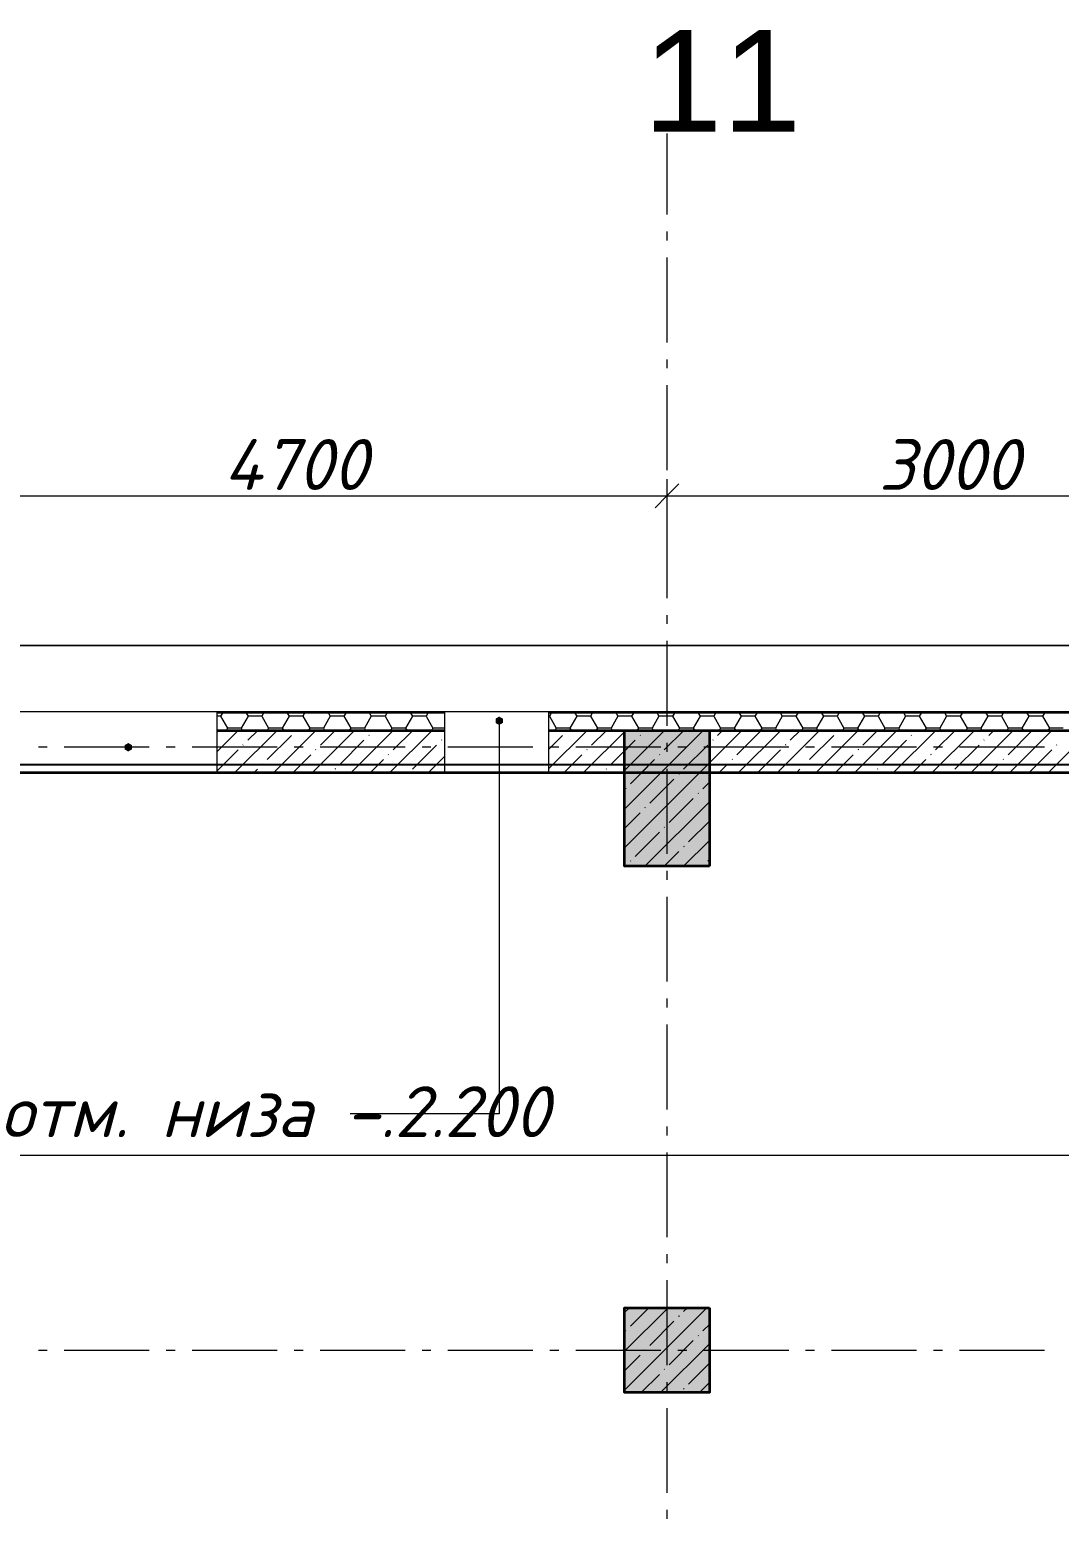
# Model space of a CAD drawing. Header units: millimetres. Extents: x -81576 to 1046824, y -248937 to 691537.
# Drawn here: x 114035 to 120095, y 677778 to 686567 of the extents above; entities that cross this region are included whole.
import ezdxf

# ---------------------------------------------------------------- set-up
doc = ezdxf.new("R2010")
doc.units = ezdxf.units.MM
doc.layers.add('PDF _Геометрия', color=7, linetype='Continuous', true_color=0x1d1d1d)
doc.layers.add('PDF _Сплошная заливка', color=7, linetype='Continuous', true_color=0xffffff)
doc.layers.add('PDF _Текст', color=7, linetype='Continuous')
doc.styles.add('PDF ArialMT', font='arial.ttf')
doc.styles.add('PDF ISOCPEUR Italic', font='isocpeui.ttf')

msp = doc.modelspace()

# ---------------------------------------------------------------- hatches: boundary and pattern name
at = {"layer": 'PDF _Сплошная заливка', "true_color": 0x636466, "transparency": 33554559}
for points in [[(116798.4, 682522.2), (116776.8, 682509.7), (116776.8, 682484.7), (116798.4, 682472.2), (116820.1, 682484.7), (116820.1, 682509.7)], [(114614.8, 682366.5), (114593.2, 682354), (114593.2, 682329), (114614.8, 682316.5), (114636.5, 682329), (114636.5, 682354)], [(116478.5, 682441.1), (116478.5, 682443.1), (116357.3, 682441.1)], [(118036, 681641.1), (118036, 682441.1), (117536, 682441.1), (117536, 681641.1)], [(117536, 678540.8), (118036, 678540.8), (118036, 679040.8), (117536, 679040.8)], [(117536, 678540.8), (118036, 678540.8), (118036, 679040.8), (117536, 679040.8)]]:
    msp.add_hatch(color=251, dxfattribs=at).paths.add_polyline_path(points)

# ---------------------------------------------------------------- linework, layer by layer
msp.add_lwpolyline([(120536, 652191.1), (113350.8, 652191.1), (113350.8, 682240), (120536, 682240)], close=True)
at = {"layer": 'PDF _Геометрия', "color": 7, "lineweight": 9}
for points in [[(117786, 685956.9), (117786, 685479)], [(117786, 685379), (117786, 685326.1)], [(117786, 685226.1), (117786, 684726.1)], [(117786, 684626.1), (117786, 684573.2)], [(117786, 684473.2), (117786, 683973.2)], [(117856, 683892), (117786, 683822), (117716, 683752)], [(117786, 683921), (117786, 683822), (117786, 683702)], [(117786, 683873.2), (117786, 683820.3)], [(97366, 683822), (105286, 683822), (107586, 683822), (109486, 683822), (109686, 683822), (113086, 683822), (117786, 683822), (120786, 683822)], [(117786, 683720.3), (117786, 683220.3)], [(117786, 683120.3), (117786, 683067.4)], [(117786, 682967.4), (117786, 682467.4)], [(116798.4, 682497.2), (116798.4, 680182.8), (116380.4, 680182.8), (115921.5, 680182.8)], [(116478.5, 682443.1), (115136, 682443.1)], [(116478.5, 682441.1), (115136, 682441.1)], [(132485.7, 682443.1), (117089.4, 682443.1)], [(132485.7, 682441.1), (117089.4, 682441.1)], [(117786, 682367.4), (117786, 682314.5)], [(114138.2, 682341.1), (114085.3, 682341.1)], [(114738.2, 682341.1), (114238.2, 682341.1)], [(114891.1, 682341.1), (114838.2, 682341.1)], [(115491.1, 682341.1), (114991.1, 682341.1)], [(115644.1, 682341.1), (115591.1, 682341.1)], [(116244.1, 682341.1), (115744.1, 682341.1)], [(116397, 682341.1), (116344.1, 682341.1)], [(116997, 682341.1), (116497, 682341.1)], [(117149.9, 682341.1), (117097, 682341.1)], [(117749.9, 682341.1), (117249.9, 682341.1)], [(117902.8, 682341.1), (117849.9, 682341.1)], [(118502.8, 682341.1), (118002.8, 682341.1)], [(118655.7, 682341.1), (118602.8, 682341.1)], [(119255.7, 682341.1), (118755.7, 682341.1)], [(119408.6, 682341.1), (119355.7, 682341.1)], [(120008.6, 682341.1), (119508.6, 682341.1)], [(117786, 682214.5), (117786, 681714.5)], [(117786, 681614.5), (117786, 681561.5)], [(117786, 681461.5), (117786, 680961.5)], [(117786, 680861.5), (117786, 680808.6)], [(117786, 680708.6), (117786, 680208.6)], [(117786, 680108.6), (117786, 680055.7)], [(117786, 679955.7), (117786, 679455.7)], [(117786, 679355.7), (117786, 679302.8)], [(117786, 679202.8), (117786, 678702.8)], [(114085.3, 678790.8), (114138.2, 678790.8)], [(114238.2, 678790.8), (114738.2, 678790.8)], [(114838.2, 678790.8), (114891.1, 678790.8)], [(114991.1, 678790.8), (115491.1, 678790.8)], [(115591.1, 678790.8), (115644.1, 678790.8)], [(115744.1, 678790.8), (116244.1, 678790.8)], [(116344.1, 678790.8), (116397, 678790.8)], [(116497, 678790.8), (116997, 678790.8)], [(117097, 678790.8), (117149.9, 678790.8)], [(117249.9, 678790.8), (117749.9, 678790.8)], [(117849.9, 678790.8), (117902.8, 678790.8)], [(118002.8, 678790.8), (118502.8, 678790.8)], [(118602.8, 678790.8), (118655.7, 678790.8)], [(118755.7, 678790.8), (119255.7, 678790.8)], [(119355.7, 678790.8), (119408.6, 678790.8)], [(119508.6, 678790.8), (120008.6, 678790.8)], [(117786, 678602.8), (117786, 678549.9)], [(117786, 678449.9), (117786, 677949.9)], [(117786, 677849.9), (117786, 677797)]]:
    msp.add_lwpolyline(points, dxfattribs=at)
for points in [[(201544, 682941.1), (96896, 682941.1), (96896, 651568.6), (96896, 682941.1)], [(115136, 682191.1), (113936, 682191.1), (113936, 682551.1), (115136, 682551.1)], [(117089.4, 682191.1), (116478.5, 682191.1), (116478.5, 682551.1), (117089.4, 682551.1)]]:
    msp.add_lwpolyline(points, close=True, dxfattribs=at)
at = {"layer": 'PDF _Геометрия', "color": 7, "lineweight": 13}
for points in [[(97276, 669786.1), (97276, 682551.1), (97386, 682551.1), (201086, 682551.1), (201196, 682551.1), (201196, 637747.2)], [(116478.5, 682543.1), (115136, 682543.1)], [(132485.7, 682543.1), (117089.4, 682543.1)]]:
    msp.add_lwpolyline(points, dxfattribs=at)
at = {"layer": 'PDF _Геометрия', "lineweight": 9}
for points in [[(115169.4, 682543.1), (115158.5, 682524.4)], [(115309, 682543.1), (115319.8, 682524.3)], [(115411.3, 682543.1), (115400.5, 682524.4)], [(115550.9, 682543.1), (115561.8, 682524.3)], [(115653.2, 682543.1), (115642.4, 682524.4)], [(115792.8, 682543.1), (115803.7, 682524.3)], [(115895.2, 682543.1), (115884.3, 682524.4)], [(116034.8, 682543.1), (116045.6, 682524.3)], [(116137.1, 682543.1), (116126.3, 682524.4)], [(116276.7, 682543.1), (116287.6, 682524.3)], [(116379.1, 682543.1), (116368.2, 682524.4)], [(117104.9, 682543.1), (117094, 682524.4)], [(117244.5, 682543.1), (117255.3, 682524.3)], [(117346.8, 682543.1), (117336, 682524.4)], [(117486.4, 682543.1), (117497.2, 682524.3)], [(117588.7, 682543.1), (117577.9, 682524.4)], [(117728.3, 682543.1), (117739.2, 682524.3)], [(117830.7, 682543.1), (117819.8, 682524.4)], [(117970.3, 682543.1), (117981.1, 682524.3)], [(118072.6, 682543.1), (118061.8, 682524.4)], [(118212.2, 682543.1), (118223, 682524.3)], [(118314.5, 682543.1), (118303.7, 682524.4)], [(118454.1, 682543.1), (118465, 682524.3)], [(118556.5, 682543.1), (118545.6, 682524.4)], [(118696.1, 682543.1), (118706.9, 682524.3)], [(118798.4, 682543.1), (118787.6, 682524.4)], [(118938, 682543.1), (118948.8, 682524.3)], [(119040.3, 682543.1), (119029.5, 682524.4)], [(119179.9, 682543.1), (119190.8, 682524.3)], [(119282.3, 682543.1), (119271.4, 682524.4)], [(119421.9, 682543.1), (119432.7, 682524.3)], [(119524.2, 682543.1), (119513.4, 682524.4)], [(119663.8, 682543.1), (119674.6, 682524.3)], [(119766.1, 682543.1), (119755.3, 682524.4)], [(119905.7, 682543.1), (119916.6, 682524.3)], [(120008.1, 682543.1), (119997.2, 682524.4)], [(115158.5, 682524.3), (115136, 682524.3)], [(115158.5, 682524.3), (115198.8, 682454.5)], [(115198.9, 682454.5), (115192.3, 682443.1)], [(115279.5, 682454.5), (115198.9, 682454.5)], [(115319.8, 682524.4), (115279.5, 682454.5)], [(115279.5, 682454.5), (115286.1, 682443.1)], [(115400.5, 682524.3), (115319.8, 682524.3)], [(115400.5, 682524.3), (115440.8, 682454.5)], [(115440.8, 682454.5), (115434.2, 682443.1)], [(115521.4, 682454.5), (115440.8, 682454.5)], [(115561.8, 682524.4), (115521.4, 682454.5)], [(115521.4, 682454.5), (115528, 682443.1)], [(115642.4, 682524.3), (115561.8, 682524.3)], [(115642.4, 682524.3), (115682.7, 682454.5)], [(115682.7, 682454.5), (115676.2, 682443.1)], [(115763.4, 682454.5), (115682.7, 682454.5)], [(115803.7, 682524.4), (115763.4, 682454.5)], [(115763.4, 682454.5), (115769.9, 682443.1)], [(115884.3, 682524.3), (115803.7, 682524.3)], [(115884.3, 682524.3), (115924.7, 682454.5)], [(115924.7, 682454.5), (115918.1, 682443.1)], [(116005.3, 682454.5), (115924.7, 682454.5)], [(116045.6, 682524.4), (116005.3, 682454.5)], [(116005.3, 682454.5), (116011.9, 682443.1)], [(116126.3, 682524.3), (116045.6, 682524.3)], [(116126.3, 682524.3), (116166.6, 682454.5)], [(116166.6, 682454.5), (116160, 682443.1)], [(116247.2, 682454.5), (116166.6, 682454.5)], [(116247.2, 682454.5), (116253.8, 682443.1)], [(116287.6, 682524.4), (116247.3, 682454.5)], [(116368.2, 682524.3), (116287.6, 682524.3)], [(116368.2, 682524.3), (116408.5, 682454.5)], [(116408.5, 682454.5), (116402, 682443.1)], [(116478.5, 682454.5), (116408.5, 682454.5)], [(117094, 682524.3), (117089.4, 682524.3)], [(117094, 682524.3), (117134.3, 682454.5)], [(117134.3, 682454.5), (117127.8, 682443.1)], [(117215, 682454.5), (117134.3, 682454.5)], [(117255.3, 682524.4), (117215, 682454.5)], [(117215, 682454.5), (117221.6, 682443.1)], [(117336, 682524.3), (117255.3, 682524.3)], [(117335.9, 682524.3), (117376.3, 682454.5)], [(117376.3, 682454.5), (117369.7, 682443.1)], [(117456.9, 682454.5), (117376.3, 682454.5)], [(117497.2, 682524.4), (117456.9, 682454.5)], [(117456.9, 682454.5), (117463.5, 682443.1)], [(117577.9, 682524.3), (117497.2, 682524.3)], [(117577.9, 682524.3), (117618.2, 682454.5)], [(117618.2, 682454.5), (117611.6, 682443.1)], [(117698.9, 682454.5), (117618.2, 682454.5)], [(117698.8, 682454.5), (117705.4, 682443.1)], [(117739.2, 682524.4), (117698.9, 682454.5)], [(117819.8, 682524.3), (117739.2, 682524.3)], [(117819.8, 682524.3), (117860.1, 682454.5)], [(117860.2, 682454.5), (117853.6, 682443.1)], [(117940.8, 682454.5), (117860.1, 682454.5)], [(117981.1, 682524.4), (117940.8, 682454.5)], [(117940.8, 682454.5), (117947.4, 682443.1)], [(118061.8, 682524.3), (117981.1, 682524.3)], [(118061.7, 682524.3), (118102.1, 682454.5)], [(118102.1, 682454.5), (118095.5, 682443.1)], [(118182.7, 682454.5), (118102.1, 682454.5)], [(118223.1, 682524.4), (118182.7, 682454.5)], [(118182.7, 682454.5), (118189.3, 682443.1)], [(118303.7, 682524.3), (118223, 682524.3)], [(118303.7, 682524.3), (118344, 682454.5)], [(118344, 682454.5), (118337.4, 682443.1)], [(118424.7, 682454.5), (118344, 682454.5)], [(118424.6, 682454.5), (118431.2, 682443.1)], [(118465, 682524.4), (118424.7, 682454.5)], [(118545.6, 682524.3), (118465, 682524.3)], [(118545.6, 682524.3), (118585.9, 682454.5)], [(118586, 682454.5), (118579.4, 682443.1)], [(118666.6, 682454.5), (118586, 682454.5)], [(118706.9, 682524.4), (118666.6, 682454.5)], [(118666.6, 682454.5), (118673.2, 682443.1)], [(118787.6, 682524.3), (118706.9, 682524.3)], [(118787.6, 682524.3), (118827.9, 682454.5)], [(118827.9, 682454.5), (118821.3, 682443.1)], [(118908.5, 682454.5), (118827.9, 682454.5)], [(118948.9, 682524.4), (118908.5, 682454.5)], [(118908.5, 682454.5), (118915.1, 682443.1)], [(119029.5, 682524.3), (118948.9, 682524.3)], [(119029.5, 682524.3), (119069.8, 682454.5)], [(119069.8, 682454.5), (119063.2, 682443.1)], [(119150.5, 682454.5), (119069.8, 682454.5)], [(119190.8, 682524.4), (119150.5, 682454.5)], [(119150.5, 682454.5), (119157, 682443.1)], [(119271.4, 682524.3), (119190.8, 682524.3)], [(119271.4, 682524.3), (119311.7, 682454.5)], [(119311.8, 682454.5), (119305.2, 682443.1)], [(119392.4, 682454.5), (119311.8, 682454.5)], [(119432.7, 682524.4), (119392.4, 682454.5)], [(119392.4, 682454.5), (119399, 682443.1)], [(119513.4, 682524.3), (119432.7, 682524.3)], [(119513.4, 682524.3), (119553.7, 682454.5)], [(119553.7, 682454.5), (119547.1, 682443.1)], [(119634.3, 682454.5), (119553.7, 682454.5)], [(119674.7, 682524.4), (119634.3, 682454.5)], [(119634.3, 682454.5), (119640.9, 682443.1)], [(119755.3, 682524.3), (119674.7, 682524.3)], [(119755.3, 682524.3), (119795.6, 682454.5)], [(119795.6, 682454.5), (119789.1, 682443.1)], [(119876.3, 682454.5), (119795.6, 682454.5)], [(119916.6, 682524.4), (119876.3, 682454.5)], [(119876.3, 682454.5), (119882.8, 682443.1)], [(119997.2, 682524.3), (119916.6, 682524.3)], [(119997.2, 682524.3), (120037.5, 682454.5)], [(120037.6, 682454.5), (120031, 682443.1)], [(120118.2, 682454.5), (120037.6, 682454.5)], [(115262.7, 682441.1), (115136, 682314.4)], [(115147.1, 682439.6), (115136, 682428.5)], [(115490.8, 682441.1), (115240.8, 682191.1)], [(115376.7, 682441.1), (115318.2, 682382.6)], [(115574.8, 682411.1), (115432.2, 682268.5)], [(115718.9, 682441.1), (115468.9, 682191.1)], [(115604.8, 682441.1), (115603.3, 682439.6)], [(115947, 682441.1), (115697, 682191.1)], [(115832.9, 682441.1), (115745.9, 682354)], [(116002.5, 682382.6), (115859.9, 682240)], [(116175.1, 682441.1), (115925.1, 682191.1)], [(116033.4, 682413.4), (116031, 682411.1)], [(116061, 682441.1), (116059.5, 682439.6)], [(116403.2, 682441.1), (116153.2, 682191.1)], [(116289.1, 682441.1), (116173.5, 682325.5)], [(116461, 682384.9), (116458.7, 682382.6)], [(117315.6, 682441.1), (117089.4, 682215)], [(117171.5, 682411.1), (117089.4, 682329)], [(117201.5, 682441.1), (117200, 682439.6)], [(117536, 682433.4), (117543.7, 682441.1), (117293.7, 682191.1)], [(117429.6, 682441.1), (117342.5, 682354)], [(117536, 682319.4), (117599.2, 682382.6), (117456.6, 682240)], [(117536, 682205.3), (117771.8, 682441.1), (117521.8, 682191.1)], [(117536, 681977.2), (117999.9, 682441.1), (117749.9, 682191.1)], [(118228, 682441.1), (117978, 682191.1)], [(118057.7, 682384.9), (118055.4, 682382.6)], [(118113.9, 682441.1), (118083.9, 682411.1)], [(118340.5, 682439.6), (118197.9, 682297)], [(118456.1, 682441.1), (118206.1, 682191.1)], [(118684.2, 682441.1), (118434.2, 682191.1)], [(118570.1, 682441.1), (118511.6, 682382.6)], [(118768.2, 682411.1), (118625.6, 682268.5)], [(118912.3, 682441.1), (118662.3, 682191.1)], [(118798.2, 682441.1), (118796.7, 682439.6)], [(119140.4, 682441.1), (118890.4, 682191.1)], [(119026.3, 682441.1), (118939.2, 682354)], [(119195.9, 682382.6), (119053.3, 682240)], [(119368.5, 682441.1), (119118.5, 682191.1)], [(119226.7, 682413.4), (119224.4, 682411.1)], [(119254.4, 682441.1), (119252.9, 682439.6)], [(119596.6, 682441.1), (119346.6, 682191.1)], [(119482.5, 682441.1), (119366.9, 682325.5)], [(119824.7, 682441.1), (119574.7, 682191.1)], [(119654.4, 682384.9), (119652, 682382.6)], [(119710.6, 682441.1), (119680.6, 682411.1)], [(119937.2, 682439.6), (119794.6, 682297)], [(120052.8, 682441.1), (119802.8, 682191.1)], [(120280.9, 682441.1), (120030.9, 682191.1)], [(115261.1, 682325.5), (115136, 682200.4)], [(115292, 682356.4), (115289.7, 682354)], [(115688.8, 682297), (115582.9, 682191.1)], [(115719.7, 682327.9), (115717.3, 682325.5)], [(116147.4, 682299.4), (116145, 682297)], [(116430.2, 682354), (116287.6, 682211.5)], [(116478.5, 682288.3), (116381.3, 682191.1)], [(117285.5, 682297), (117179.6, 682191.1)], [(117316.4, 682327.9), (117314, 682325.5)], [(118454.5, 682325.5), (118320.1, 682191.1)], [(118485.4, 682356.4), (118483, 682354)], [(118882.2, 682297), (118776.3, 682191.1)], [(118913.1, 682327.9), (118910.7, 682325.5)], [(119340.8, 682299.4), (119338.4, 682297)], [(119623.5, 682354), (119481, 682211.5)], [(120051.2, 682325.5), (119916.8, 682191.1)], [(120082.1, 682356.4), (120079.7, 682354)], [(115375.2, 682211.5), (115354.8, 682191.1)], [(115406.1, 682242.4), (115403.7, 682240)], [(115833.8, 682213.9), (115831.4, 682211.5)], [(116116.5, 682268.5), (116039.1, 682191.1)], [(117430.5, 682213.9), (117428.1, 682211.5)], [(118036, 682249.1), (117536, 681749.1)], [(117570.6, 682125.9), (117713.2, 682268.5), (117635.8, 682191.1)], [(118140.9, 682240), (118092, 682191.1)], [(118171.8, 682270.9), (118169.4, 682268.5)], [(118568.6, 682211.5), (118548.2, 682191.1)], [(118599.5, 682242.4), (118597.1, 682240)], [(119027.1, 682213.9), (119024.8, 682211.5)], [(119309.9, 682268.5), (119232.5, 682191.1)], [(119737.6, 682240), (119688.7, 682191.1)], [(119768.5, 682270.9), (119766.1, 682268.5)], [(117544.5, 682099.8), (117542.1, 682097.4)], [(117827.3, 682154.5), (117684.7, 682011.9)], [(117858.1, 682185.3), (117855.8, 682183)], [(118036, 682135.1), (117998.3, 682097.4)], [(118036, 682021), (117656.1, 681641.1)], [(117941.3, 682040.4), (117798.7, 681897.8)], [(117972.2, 682071.3), (117969.8, 682068.9)], [(117627.7, 681954.9), (117536, 681863.2)], [(117658.6, 681985.8), (117656.2, 681983.4)], [(117741.7, 681840.8), (117599.2, 681698.3)], [(117772.6, 681871.7), (117770.2, 681869.3)], [(118036, 681907), (117912.8, 681783.8)], [(118036, 681792.9), (117884.2, 681641.1)], [(117886.7, 681757.7), (117884.3, 681755.3)], [(117573, 681672.1), (117570.6, 681669.7)], [(117855.8, 681726.8), (117770.1, 681641.1)], [(118036, 681678.9), (118026.8, 681669.7)], [(117542.1, 681641.2), (117542, 681641.1)], [(118000.7, 681643.6), (117998.3, 681641.2)]]:
    msp.add_lwpolyline(points, dxfattribs=at)
at = {"layer": 'PDF _Геометрия', "color": 7, "lineweight": 35}
for points in [[(115136, 682441.1), (116478.5, 682441.1)], [(117089.4, 682441.1), (132485.7, 682441.1)], [(123536, 667740.8), (123536, 664541.1), (123286, 664541.1), (123286, 674491.1), (120966, 674491.1), (120966, 674741.1), (120966, 682191.1), (105386, 682191.1)]]:
    msp.add_lwpolyline(points, dxfattribs=at)
for points in [[(118036, 681641.1), (117536, 681641.1), (117536, 682441.1), (118036, 682441.1)], [(118036, 679040.8), (118036, 678540.8), (117536, 678540.8), (117536, 679040.8)], [(118036, 679040.8), (118036, 678540.8), (117536, 678540.8), (117536, 679040.8)]]:
    msp.add_lwpolyline(points, close=True, dxfattribs=at)
at = {"layer": 'PDF _Геометрия', "lineweight": 9}
for points in [[(117627.7, 682411.1), (117630, 682413.4)], [(117656.2, 682439.6), (117657.7, 682441.1)], [(117770.2, 682325.5), (117885.8, 682441.1)], [(117741.7, 682297), (117744.1, 682299.4)], [(117884.3, 682211.5), (118026.8, 682354)], [(117536, 679012), (117564.8, 679040.8)], [(117536, 678783.9), (117792.9, 679040.8)], [(117536, 678555.8), (118021, 679040.8)], [(117570.6, 678932.6), (117678.9, 679040.8)], [(117884.3, 679018.1), (117907, 679040.8)], [(117684.7, 678818.5), (117827.3, 678961.1)], [(117855.8, 678989.6), (117858.1, 678992)], [(117998.3, 678904), (118036, 678941.7)], [(117542.1, 678904), (117544.5, 678906.4)], [(117798.7, 678704.5), (117941.3, 678847)], [(117969.8, 678875.5), (117972.2, 678877.9)], [(117536, 678669.8), (117627.7, 678761.5)], [(117656.2, 678790), (117658.6, 678792.4)], [(117749.1, 678540.8), (118036, 678827.7)], [(117770.2, 678675.9), (117772.6, 678678.3)], [(117912.8, 678590.4), (118036, 678713.6)], [(117635.1, 678540.8), (117741.7, 678647.4)], [(117977.2, 678540.8), (118036, 678599.6)], [(117884.3, 678561.9), (117886.7, 678564.3)]]:
    msp.add_lwpolyline(points, close=True, dxfattribs=at)
at = {"layer": 'PDF _Геометрия', "color": 8, "lineweight": 9, "true_color": 0x808080}
msp.add_lwpolyline([(124186.7, 679937.7), (104278.8, 679937.7)], dxfattribs=at)

# ---------------------------------------------------------------- texts
at = {"layer": 'PDF _Текст', "attachment_point": 4}
for s, insert, char_height, style in [('11', (117645.8, 686266.6), 600, 'PDF ArialMT'), ('4700', (115175.5, 684006.7), 300, 'PDF ISOCPEUR Italic'), ('3000', (119033.2, 684006.7), 300, 'PDF ISOCPEUR Italic'), ('отм. низа -.2.200', (113861.8, 680195.4), 300, 'PDF ISOCPEUR Italic')]:
    msp.add_mtext(s, dxfattribs=dict(at, insert=insert, char_height=char_height, style=style))

doc.saveas('drawing.dxf')
